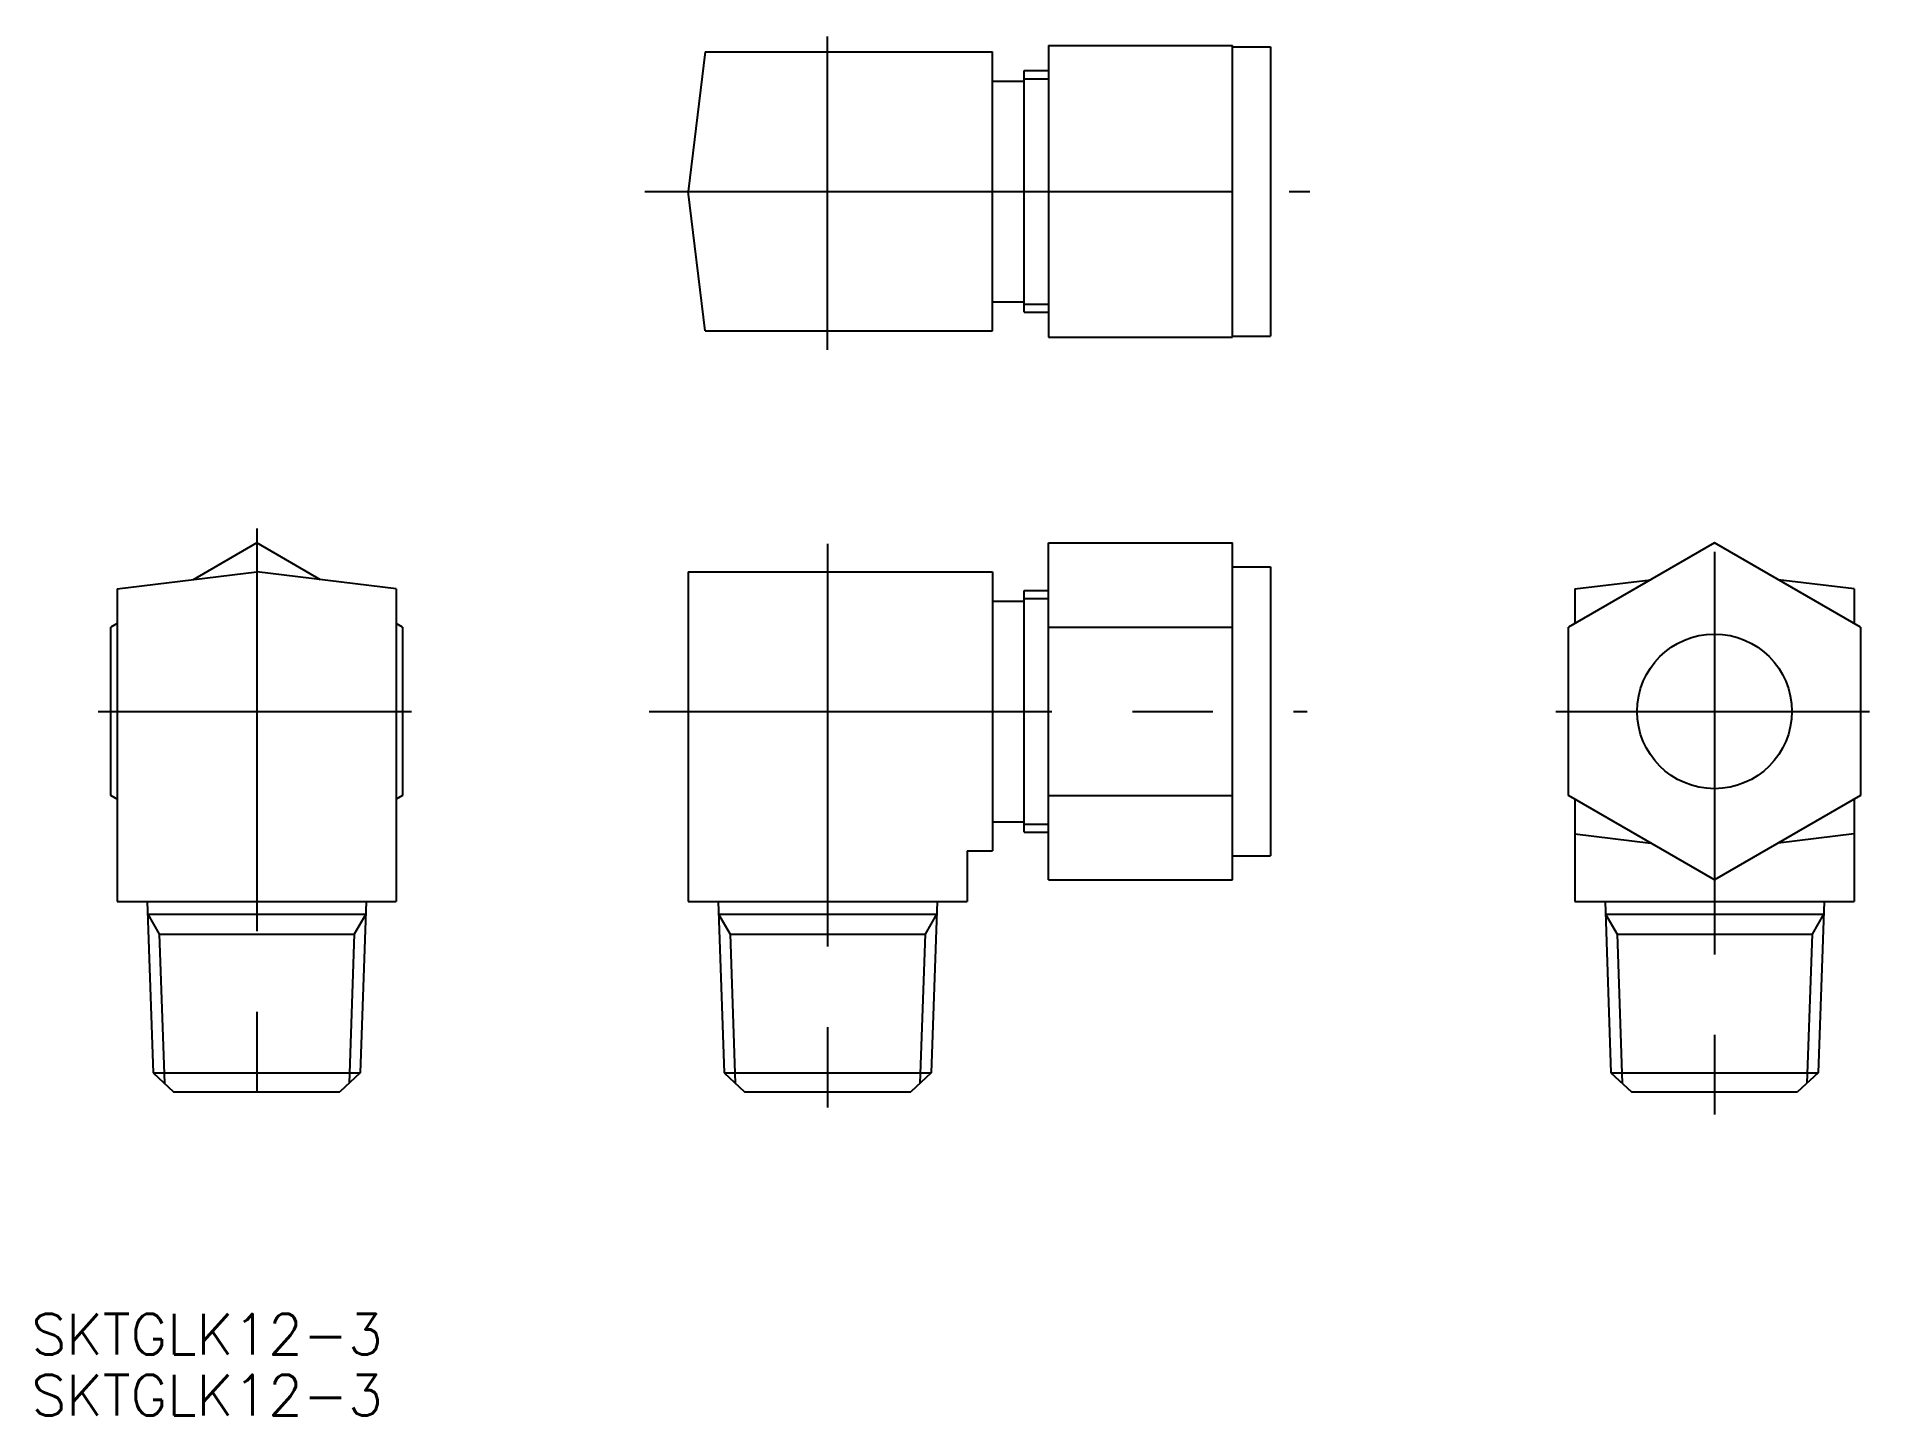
# Model space of a CAD drawing. Extents: x -62 to 82, y -32 to 77.
import ezdxf

# ---------------------------------------------------------------- set-up
doc = ezdxf.new("R2010")
doc.units = 0
doc.linetypes.add('CENTER', pattern=[50.8, 31.75, -6.35, 6.35, -6.35])
doc.layers.get('0').update_dxf_attribs({"linetype": 'CONTINUOUS'})
doc.layers.add('CENTER', color=1, linetype='CENTER')
doc.styles.get("Standard").update_dxf_attribs({"font": 'txt.shx', "bigfont": '@extfont2.shx'})

msp = doc.modelspace()

# ---------------------------------------------------------------- linework, layer by layer
at = {"color": 7, "linetype": 'CONTINUOUS'}
for p, q in [((-9.64937, 75.650002), (-11, 64.650002)), ((-9.64937, 75.650002), (13, 75.650002)), ((13, 53.650002), (13, 75.650002)), ((17.421799, 76.150005), (31.921798, 76.150005)), ((17.421799, 76.150005), (17.421799, 53.15)), ((31.921798, 53.15), (31.921798, 76.15)), ((31.921798, 76.050002), (34.921798, 76.050002)), ((34.921798, 76.050002), (34.921798, 53.250002)), ((15.5, 55.125002), (15.5, 74.175002)), ((15.5, 74.175002), (17.421799, 74.175002)), ((13, 73.350003), (15.5, 73.350003)), ((-9.64937, 53.650002), (-11, 64.650002)), ((17.421799, 64.650002), (31.921798, 64.650002)), ((13, 55.950002), (15.5, 55.950002)), ((15.5, 55.125002), (17.421799, 55.125002)), ((-9.64937, 53.650002), (13, 53.650002)), ((17.421799, 53.15), (31.921798, 53.15)), ((31.921798, 53.250002), (34.921798, 53.250002)), ((-45, 36.929056), (-50.0137, 34.034395)), ((-39.9863, 34.034395), (-45, 36.929056)), ((17.421799, 36.929055), (31.921798, 36.929055)), ((17.421799, 10.370945), (17.421799, 36.929055)), ((31.921798, 10.370945), (31.921798, 36.929055)), ((69.921798, 36.929056), (58.421798, 30.289528)), ((81.421798, 30.289528), (69.921798, 36.929056)), ((31.921798, 35.05), (34.921798, 35.05)), ((34.921798, 35.05), (34.921798, 12.25)), ((-56, 33.29937), (-45, 34.65)), ((-56, 33.29937), (-56, 8.65)), ((-34, 33.29937), (-45, 34.65)), ((-34, 33.29937), (-34, 8.65)), ((-11.000001, 34.650002), (-11.000001, 8.65)), ((-11.000001, 34.650002), (13, 34.650002)), ((13, 34.650002), (13, 12.649998)), ((58.921798, 33.29937), (64.908098, 34.034395)), ((58.921798, 33.29937), (58.921798, 30.578203)), ((80.921798, 33.29937), (74.935498, 34.034395)), ((80.921798, 33.29937), (80.921798, 30.578203)), ((13, 32.35), (15.5, 32.35)), ((15.5, 14.125), (15.5, 33.175)), ((15.5, 33.175), (17.421799, 33.175)), ((-56, 30.578203), (-56.5, 30.289528)), ((-33.5, 30.289528), (-34, 30.578203)), ((-56.5, 17.010472), (-56.5, 30.289528)), ((-33.5, 30.289528), (-33.5, 17.010472)), ((17.421799, 30.289527), (31.921798, 30.289527)), ((58.421798, 17.010472), (58.421798, 30.289528)), ((81.421798, 30.289528), (81.421798, 17.010472)), ((-56, 16.721797), (-56.5, 17.010472)), ((-33.5, 17.010472), (-34, 16.721797)), ((17.421799, 17.010473), (31.921798, 17.010473)), ((69.921798, 10.370944), (58.421798, 17.010472)), ((58.921798, 16.721797), (58.921798, 8.65)), ((81.421798, 17.010472), (69.921798, 10.370944)), ((80.921798, 16.721797), (80.921798, 8.65)), ((13, 14.95), (15.5, 14.95)), ((15.5, 14.125), (17.421799, 14.125)), ((58.921798, 14.00063), (64.908098, 13.265605)), ((80.921798, 14.00063), (74.935498, 13.265605)), ((11, 12.649998), (13, 12.649998)), ((11, 12.649998), (11, 8.65)), ((31.921798, 12.25), (34.921798, 12.25)), ((17.421799, 10.370945), (31.921798, 10.370945)), ((-56, 8.65), (-34, 8.65)), ((-53.633065, 8.65), (-53.161602, -4.850914)), ((-53.598144, 7.65), (-36.401856, 7.65)), ((-53.598144, 7.65), (-52.687036, 6.071915)), ((-36.401856, 7.65), (-37.312964, 6.071915)), ((-36.366935, 8.65), (-36.838398, -4.850914)), ((-11.000001, 8.65), (11, 8.65)), ((-8.633065, 8.65), (-8.161602, -4.850914)), ((-8.598144, 7.65), (8.598144, 7.65)), ((-8.598144, 7.65), (-7.687036, 6.071915)), ((8.598144, 7.65), (7.687036, 6.071915)), ((8.633065, 8.65), (8.161602, -4.850914)), ((58.921798, 8.65), (80.921798, 8.65)), ((61.288733, 8.65), (61.760195, -4.850914)), ((61.323654, 7.65), (62.234762, 6.071915)), ((61.323654, 7.65), (78.519942, 7.65)), ((78.519942, 7.65), (77.608834, 6.071915)), ((78.554862, 8.65), (78.0834, -4.850914)), ((-53.161603, -4.850913), (-51.554029, -6.35)), ((-36.838397, -4.850913), (-38.445971, -6.35)), ((-8.161603, -4.850913), (-6.554029, -6.35)), ((8.161603, -4.850913), (6.554029, -6.35)), ((61.760195, -4.850913), (63.367768, -6.35)), ((78.0834, -4.850913), (76.475827, -6.35)), ((-51.554029, -6.35), (-38.445971, -6.35)), ((-6.554029, -6.35), (6.554029, -6.35)), ((63.367769, -6.35), (76.475827, -6.35))]:
    msp.add_line(p, q, dxfattribs=at)
at = {"color": 3, "linetype": 'CONTINUOUS'}
for p, q in [((15.5, 73.540001), (17.421799, 73.540001)), ((15.5, 55.760002), (17.421799, 55.760002)), ((15.5, 32.54), (17.421799, 32.54)), ((15.5, 14.76), (17.421799, 14.76)), ((-52.687036, 6.071915), (-37.312964, 6.071915)), ((-52.687036, 6.071915), (-52.276789, -5.676016)), ((-37.312964, 6.071915), (-37.723211, -5.676016)), ((-7.687036, 6.071915), (7.687036, 6.071915)), ((-7.687036, 6.071915), (-7.276789, -5.676016)), ((7.687036, 6.071915), (7.276789, -5.676016)), ((62.234762, 6.071915), (62.645009, -5.676016)), ((62.234762, 6.071915), (77.608834, 6.071915)), ((77.608834, 6.071915), (77.198587, -5.676016)), ((-53.161602, -4.850914), (-36.838398, -4.850914)), ((-8.161602, -4.850914), (8.161602, -4.850914)), ((61.760195, -4.850914), (78.0834, -4.850914))]:
    msp.add_line(p, q, dxfattribs=at)
at = {"color": 7, "linetype": 'CONTINUOUS'}
msp.add_circle((69.921798, 23.65), 6.1, dxfattribs=at)
at = {"layer": 'CENTER', "color": 1, "linetype": 'CENTER'}
for p, q in [((0, 52.150313), (0, 76.856474)), ((-14.417155, 64.650002), (38.027907, 64.650002)), ((-45, 38.067155), (-45, -8.14771)), ((0, 36.857418), (0, -8.14771)), ((69.921798, 36.229876), (69.921798, -8.14771)), ((-57.499689, 23.65), (-32.793528, 23.65)), ((-14.068025, 23.65), (37.801591, 23.65)), ((57.422108, 23.65), (82.12827, 23.65))]:
    msp.add_line(p, q, dxfattribs=at)

# ---------------------------------------------------------------- texts
at = {"color": 7, "linetype": 'CONTINUOUS'}
for p in [(-62.764487, -27.070476), (-62.764487, -31.864618)]:
    msp.add_text('SKTGLK12-3', height=3.2, dxfattribs=at).set_placement(p)

doc.saveas('drawing.dxf')
